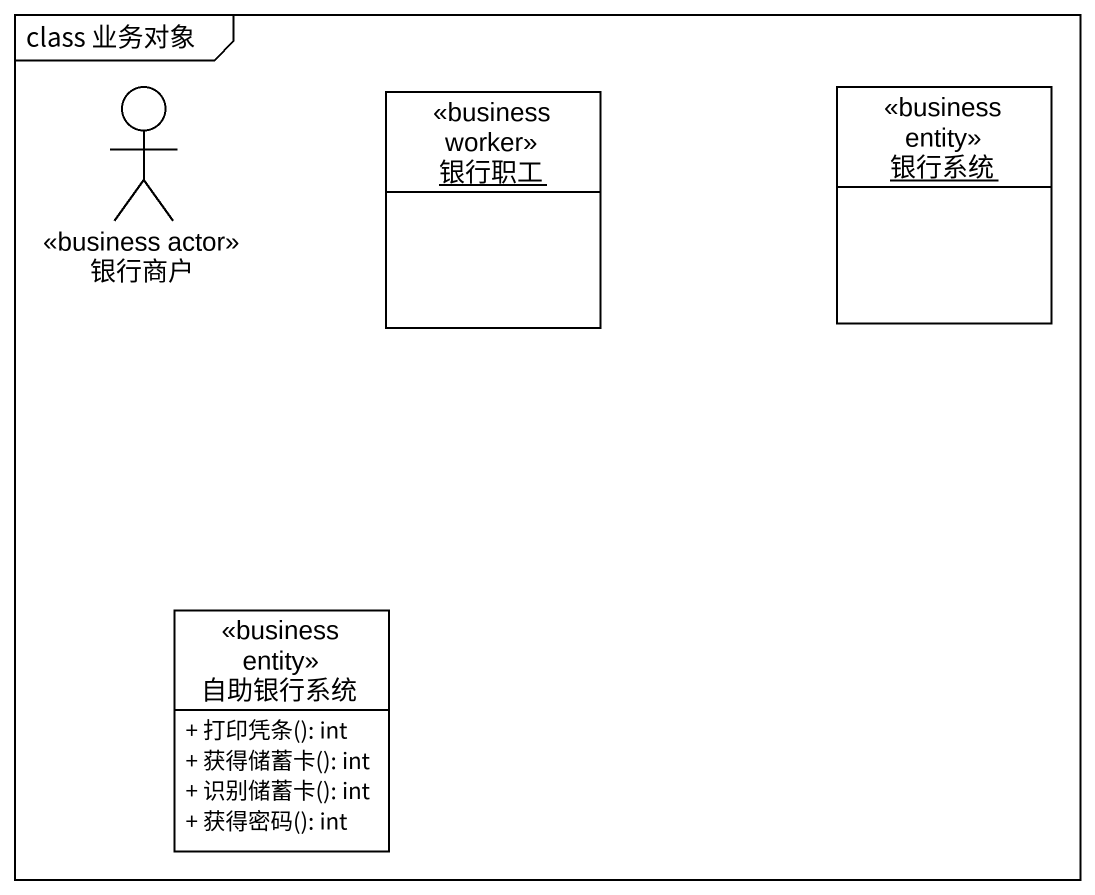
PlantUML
@startuml
mainframe class 业务对象
allowmixing
hide circle
hide empty members
skinparam classAttributeIconSize 0
actor 银行商户 <<business actor>>
object 银行职工 <<business worker>>
object 银行系统 <<business entity>>
class 自助银行系统 <<business entity>> {
  + 打印凭条(): int
  + 获得储蓄卡(): int
  + 识别储蓄卡(): int
  + 获得密码(): int
}
@enduml
